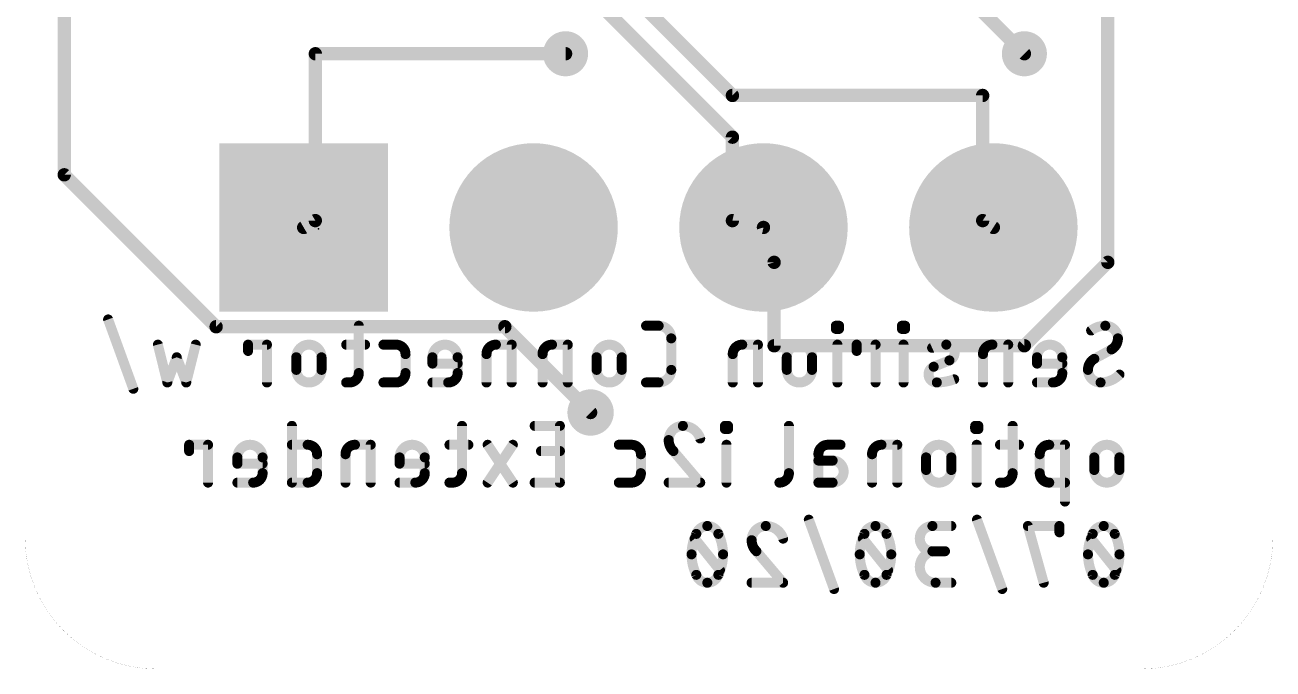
# Model space of a CAD drawing. Extents: x -319.4 to -300.4, y -289.4 to -269.4.
# Drawn here: x -319.38 to -300.38, y -289.4 to -279.6 of the extents above; entities that cross this region are included whole.
import ezdxf

# ---------------------------------------------------------------- set-up
doc = ezdxf.new("R2010")
doc.units = 0
for name, color, linetype in [('16', 132, 'CONTINUOUS'), ('17', 110, 'CONTINUOUS'), ('18', 110, 'CONTINUOUS'), ('20', 31, 'CONTINUOUS'), ('22', 253, 'CONTINUOUS'), ('23', 53, 'CONTINUOUS'), ('30', 253, 'CONTINUOUS')]:
    doc.layers.add(name, color=color, linetype=linetype)

# ---------------------------------------------------------------- blocks, each defined once
blk = doc.blocks.new('SQUAREP')
blk.add_solid([(-0.5, -0.5), (0.5, -0.5), (-0.5, 0.5), (0.5, 0.5)])
blk = doc.blocks.new('ROUNDP')
at = {"const_width": 0.5}
blk.add_lwpolyline([(0, -0.25, 1), (0, 0.25, 1), (0, -0.25)], format="xyb", dxfattribs=at)
blk = doc.blocks.new('ROUNDV')
at = {"const_width": 0.5}
blk.add_lwpolyline([(0, -0.25, 1), (0, 0.25, 1), (0, -0.25)], format="xyb", dxfattribs=at)

msp = doc.modelspace()

# ---------------------------------------------------------------- linework, layer by layer
at = {"layer": '16', "const_width": 0.2032}
for points in [[(-318.7827, -281.8775), (-318.7827, -278.4967)], [(-308.61, -281.305), (-311.15, -278.765)], [(-308.61, -280.67), (-310.515, -278.765)], [(-302.895, -283.21), (-302.895, -278.765)], [(-304.8, -279.4), (-304.165, -280.035)], [(-314.96, -280.035), (-311.15, -280.035)], [(-314.96, -282.575), (-314.96, -280.035)], [(-304.8, -280.67), (-308.61, -280.67)], [(-304.8, -282.575), (-304.8, -280.67)], [(-308.61, -282.575), (-308.61, -281.305)], [(-316.47, -284.1903), (-318.7827, -281.8775)], [(-314.96, -282.575), (-315.1372, -282.679)], [(-308.61, -282.575), (-308.1372, -282.679)], [(-304.8, -282.575), (-304.6372, -282.679)], [(-307.975, -283.21), (-308.1372, -282.679)], [(-307.975, -283.21), (-307.975, -284.48)], [(-304.165, -284.48), (-302.895, -283.21)], [(-312.0747, -284.1903), (-316.47, -284.1903)], [(-310.769, -285.496), (-312.0747, -284.1903)], [(-307.975, -284.48), (-304.165, -284.48)]]:
    msp.add_lwpolyline(points, dxfattribs=at)
at = {"layer": '16', "const_width": 0.1016}
for points in [[(-314.96, -279.9842, 1), (-314.96, -280.0858)], [(-314.9092, -280.035, 1), (-315.0108, -280.035)], [(-311.15, -280.0858, 1), (-311.15, -279.9842)], [(-304.2009, -280.0709, 1), (-304.1291, -279.9991)], [(-308.61, -280.6192, 1), (-308.61, -280.7208)], [(-308.6459, -280.7059, 1), (-308.5741, -280.6341)], [(-304.7492, -280.67, 1), (-304.8508, -280.67)], [(-304.8, -280.7208, 1), (-304.8, -280.6192)], [(-308.5592, -281.305, 1), (-308.6608, -281.305)], [(-308.6459, -281.3409, 1), (-308.5741, -281.2691)], [(-318.7468, -281.8416, 1), (-318.8186, -281.9135)], [(-318.8335, -281.8775, 1), (-318.7319, -281.8775)], [(-315.0108, -282.575, 1), (-314.9092, -282.575)], [(-314.9343, -282.6188, 1), (-314.9857, -282.5312)], [(-308.5991, -282.5254, 1), (-308.6209, -282.6246)], [(-308.6608, -282.575, 1), (-308.5592, -282.575)], [(-304.7727, -282.5322, 1), (-304.8273, -282.6178)], [(-304.8508, -282.575, 1), (-304.7492, -282.575)], [(-315.1629, -282.6352, 1), (-315.1115, -282.7228)], [(-308.0886, -282.6642, 1), (-308.1858, -282.6938)], [(-308.1481, -282.7286, 1), (-308.1263, -282.6294)], [(-304.6645, -282.7218, 1), (-304.6099, -282.6362)], [(-307.9242, -283.21, 1), (-308.0258, -283.21)], [(-302.8591, -283.2459, 1), (-302.9309, -283.1741)], [(-308.0236, -283.2248, 1), (-307.9264, -283.1952)], [(-302.9458, -283.21, 1), (-302.8442, -283.21)], [(-316.47, -284.1395, 1), (-316.47, -284.2411)], [(-316.5059, -284.2262, 1), (-316.434, -284.1544)], [(-312.0388, -284.1544, 1), (-312.1106, -284.2262)], [(-312.0747, -284.2411, 1), (-312.0747, -284.1395)], [(-307.975, -284.4292, 1), (-307.975, -284.5308)], [(-308.0258, -284.48, 1), (-307.9242, -284.48)], [(-304.2009, -284.4441, 1), (-304.1291, -284.5159)], [(-304.165, -284.5308, 1), (-304.165, -284.4292)], [(-310.8049, -285.5319, 1), (-310.7331, -285.4601)]]:
    msp.add_lwpolyline(points, format="xyb", dxfattribs=at)
at = {"layer": '20', "const_width": 0.001}
for points in [[(-319.38, -271.4), (-319.38, -287.4)], [(-300.38, -287.4), (-300.38, -271.4)], [(-317.38, -289.4), (-302.38, -289.4)]]:
    msp.add_lwpolyline(points, dxfattribs=at)
at = {"layer": '20'}
for points, const_width in [([(-319.38, -287.4, 0.4142), (-317.38, -289.4)], 0.001), ([(-319.3798, -287.4, 1), (-319.3802, -287.4)], 0.0005), ([(-319.3802, -287.4, 1), (-319.3798, -287.4)], 0.0005), ([(-302.38, -289.4, 0.4142), (-300.38, -287.4)], 0.001), ([(-300.3798, -287.4, 1), (-300.3802, -287.4)], 0.0005), ([(-300.3802, -287.4, 1), (-300.3798, -287.4)], 0.0005), ([(-317.38, -289.3998, 1), (-317.38, -289.4003)], 0.0005), ([(-317.38, -289.4003, 1), (-317.38, -289.3998)], 0.0005), ([(-302.38, -289.3998, 1), (-302.38, -289.4003)], 0.0005), ([(-302.38, -289.4003, 1), (-302.38, -289.3998)], 0.0005)]:
    msp.add_lwpolyline(points, format="xyb", dxfattribs=dict(at, const_width=const_width))
at = {"layer": '22', "const_width": 0.1524}
for points in [[(-317.7308, -285.1348), (-318.1146, -284.0792)], [(-314.2979, -284.1752), (-314.2979, -284.8949)], [(-309.7328, -284.1752), (-309.9247, -284.1752)], [(-306.9869, -284.1752), (-307.0349, -284.1752)], [(-307.0349, -284.1752), (-307.0349, -284.2232)], [(-307.0349, -284.2232), (-306.9869, -284.2232)], [(-306.9869, -284.2232), (-306.9869, -284.1752)], [(-305.9811, -284.1752), (-306.0291, -284.1752)], [(-306.0291, -284.1752), (-306.0291, -284.2232)], [(-306.0291, -284.2232), (-305.9811, -284.2232)], [(-305.9811, -284.2232), (-305.9811, -284.1752)], [(-317.2132, -285.0388), (-317.3571, -284.4631)], [(-316.7814, -284.4631), (-316.9253, -285.0388)], [(-315.6963, -284.4631), (-315.9841, -284.4631)], [(-315.9841, -284.4631), (-315.9841, -284.559)], [(-315.6963, -285.0388), (-315.6963, -284.4631)], [(-314.202, -284.4631), (-314.4899, -284.4631)], [(-313.731, -284.4631), (-313.9229, -284.4631)], [(-311.9701, -284.4631), (-312.21, -284.4631)], [(-311.9701, -285.0388), (-311.9701, -284.4631)], [(-311.1166, -284.4631), (-311.3565, -284.4631)], [(-311.1166, -285.0388), (-311.1166, -284.4631)], [(-309.5409, -284.8469), (-309.5409, -284.3671)], [(-308.2211, -284.4631), (-308.461, -284.4631)], [(-308.2211, -285.0388), (-308.2211, -284.4631)], [(-307.0109, -285.0388), (-307.0109, -284.4631)], [(-306.4304, -284.4631), (-306.7183, -284.4631)], [(-306.7183, -284.4631), (-306.7183, -284.559)], [(-306.4304, -285.0388), (-306.4304, -284.4631)], [(-306.0051, -285.0388), (-306.0051, -284.4631)], [(-304.4111, -284.4631), (-304.651, -284.4631)], [(-304.4111, -285.0388), (-304.4111, -284.4631)], [(-317.0693, -284.655), (-317.2132, -285.0388)], [(-316.9253, -285.0388), (-317.0693, -284.655)], [(-315.2495, -284.655), (-315.2495, -284.8469)], [(-314.8657, -284.8469), (-314.8657, -284.655)], [(-313.587, -284.8949), (-313.587, -284.607)], [(-313.1769, -284.655), (-313.1769, -284.7509)], [(-312.793, -284.8949), (-312.793, -284.655)], [(-312.3539, -284.607), (-312.3539, -285.0388)], [(-311.5005, -284.607), (-311.5005, -285.0388)], [(-310.6775, -284.655), (-310.6775, -284.8469)], [(-310.2937, -284.8469), (-310.2937, -284.655)], [(-308.6049, -284.607), (-308.6049, -285.0388)], [(-307.7819, -284.655), (-307.7819, -284.8469)], [(-307.3981, -284.8469), (-307.3981, -284.655)], [(-305.5459, -284.7989), (-305.306, -284.703)], [(-304.7949, -284.607), (-304.7949, -285.0388)], [(-303.972, -284.655), (-303.972, -284.7509)], [(-303.5881, -284.8949), (-303.5881, -284.655)], [(-303.101, -284.679), (-302.8371, -284.535)], [(-313.1769, -284.7509), (-312.793, -284.7509)], [(-303.972, -284.7509), (-303.5881, -284.7509)], [(-314.4419, -285.0388), (-314.4899, -285.0388)], [(-313.9229, -285.0388), (-313.731, -285.0388)], [(-313.1769, -285.0388), (-312.937, -285.0388)], [(-309.9247, -285.0388), (-309.7328, -285.0388)], [(-303.972, -285.0388), (-303.7321, -285.0388)], [(-315.3167, -285.6992), (-315.3167, -286.5628)], [(-312.726, -285.6992), (-312.726, -286.4189)], [(-311.2366, -285.6992), (-311.6205, -285.6992)], [(-311.2366, -286.5628), (-311.2366, -285.6992)], [(-308.6763, -285.6992), (-308.7243, -285.6992)], [(-308.7243, -285.6992), (-308.7243, -285.7472)], [(-308.7243, -285.7472), (-308.6763, -285.7472)], [(-308.6763, -285.7472), (-308.6763, -285.6992)], [(-307.7502, -285.6992), (-307.7502, -286.4189)], [(-304.8663, -285.6992), (-304.9143, -285.6992)], [(-304.9143, -285.6992), (-304.9143, -285.7472)], [(-304.9143, -285.7472), (-304.8663, -285.7472)], [(-304.8663, -285.7472), (-304.8663, -285.6992)], [(-304.344, -285.6992), (-304.344, -286.4189)], [(-316.5932, -285.9871), (-316.881, -285.9871)], [(-316.881, -285.9871), (-316.881, -286.083)], [(-316.5932, -286.5628), (-316.5932, -285.9871)], [(-315.0768, -285.9871), (-315.3167, -285.9871)], [(-314.1167, -285.9871), (-314.3565, -285.9871)], [(-314.1167, -286.5628), (-314.1167, -285.9871)], [(-312.63, -285.9871), (-312.9179, -285.9871)], [(-311.9526, -286.5628), (-312.3364, -285.9871)], [(-311.9526, -285.9871), (-312.3364, -286.5628)], [(-310.1473, -285.9871), (-310.3392, -285.9871)], [(-308.7003, -286.5628), (-308.7003, -285.9871)], [(-307.1565, -285.9871), (-306.9646, -285.9871)], [(-306.1005, -285.9871), (-306.3403, -285.9871)], [(-306.1005, -286.5628), (-306.1005, -285.9871)], [(-304.8903, -286.5628), (-304.8903, -285.9871)], [(-304.2481, -285.9871), (-304.5359, -285.9871)], [(-303.5469, -285.9871), (-303.7868, -285.9871)], [(-303.5469, -286.8507), (-303.5469, -285.9871)], [(-316.1464, -286.179), (-316.1464, -286.2749)], [(-315.7626, -286.4189), (-315.7626, -286.179)], [(-314.9328, -286.4189), (-314.9328, -286.131)], [(-314.5005, -286.131), (-314.5005, -286.5628)], [(-313.6775, -286.179), (-313.6775, -286.2749)], [(-313.2937, -286.4189), (-313.2937, -286.179)], [(-311.2366, -286.083), (-311.5245, -286.083)], [(-310.0034, -286.4189), (-310.0034, -286.131)], [(-309.5083, -286.083), (-309.1005, -286.5628)], [(-307.3005, -286.5628), (-307.3005, -286.131)], [(-307.3005, -286.227), (-307.0846, -286.227)], [(-306.4843, -286.131), (-306.4843, -286.5628)], [(-305.6613, -286.179), (-305.6613, -286.3709)], [(-305.2775, -286.3709), (-305.2775, -286.179)], [(-303.9307, -286.131), (-303.9307, -286.4189)], [(-303.101, -286.179), (-303.101, -286.3709)], [(-302.7172, -286.3709), (-302.7172, -286.179)], [(-316.1464, -286.2749), (-315.7626, -286.2749)], [(-313.6775, -286.2749), (-313.2937, -286.2749)], [(-316.1464, -286.5628), (-315.9065, -286.5628)], [(-315.3167, -286.5628), (-315.0768, -286.5628)], [(-313.6775, -286.5628), (-313.4376, -286.5628)], [(-312.8699, -286.5628), (-312.9179, -286.5628)], [(-311.6205, -286.5628), (-311.2366, -286.5628)], [(-310.3392, -286.5628), (-310.1473, -286.5628)], [(-309.1005, -286.5628), (-309.5802, -286.5628)], [(-307.0846, -286.5628), (-307.3005, -286.5628)], [(-304.488, -286.5628), (-304.5359, -286.5628)], [(-303.7868, -286.5628), (-303.5469, -286.5628)], [(-307.0629, -288.1828), (-307.4467, -287.1272)], [(-304.5025, -288.1828), (-304.8864, -287.1272)], [(-305.2775, -287.2232), (-305.5654, -287.2232)], [(-303.6316, -287.2232), (-304.1114, -287.2232)], [(-304.1114, -287.2232), (-303.8715, -288.0868)], [(-303.6316, -287.3192), (-303.6316, -287.2232)], [(-308.8002, -287.8949), (-309.184, -287.4151)], [(-306.2399, -287.8949), (-306.6237, -287.4151)], [(-302.7652, -287.8949), (-303.149, -287.4151)], [(-308.2456, -287.607), (-307.8378, -288.0868)], [(-305.5654, -287.607), (-305.3735, -287.607)], [(-307.8378, -288.0868), (-308.3176, -288.0868)], [(-305.2775, -288.0868), (-305.5174, -288.0868)]]:
    msp.add_lwpolyline(points, dxfattribs=at)
at = {"layer": '22'}
for points, const_width in [([(-318.0788, -284.0662, 1), (-318.1504, -284.0923)], 0.0762), ([(-314.2598, -284.1752, 1), (-314.336, -284.1752)], 0.0762), ([(-309.9247, -284.1371, 1), (-309.9247, -284.2133)], 0.0762), ([(-309.5409, -284.3671, 0.4142), (-309.7328, -284.1752)], 0.1524), ([(-309.7328, -284.1371, 1), (-309.7328, -284.2133)], 0.0762), ([(-309.7328, -284.2133, 1), (-309.7328, -284.1371)], 0.0762), ([(-307.0349, -284.1371, 1), (-307.0349, -284.2133)], 0.0762), ([(-306.9968, -284.1752, 1), (-307.073, -284.1752)], 0.0762), ([(-307.0349, -284.1851, 1), (-307.0349, -284.2613)], 0.0762), ([(-307.073, -284.2232, 1), (-306.9968, -284.2232)], 0.0762), ([(-306.9488, -284.1752, 1), (-307.025, -284.1752)], 0.0762), ([(-307.025, -284.2232, 1), (-306.9488, -284.2232)], 0.0762), ([(-306.9869, -284.2133, 1), (-306.9869, -284.1371)], 0.0762), ([(-306.9869, -284.2613, 1), (-306.9869, -284.1851)], 0.0762), ([(-306.0291, -284.1371, 1), (-306.0291, -284.2133)], 0.0762), ([(-305.991, -284.1752, 1), (-306.0672, -284.1752)], 0.0762), ([(-306.0291, -284.1851, 1), (-306.0291, -284.2613)], 0.0762), ([(-306.0672, -284.2232, 1), (-305.991, -284.2232)], 0.0762), ([(-305.943, -284.1752, 1), (-306.0192, -284.1752)], 0.0762), ([(-306.0192, -284.2232, 1), (-305.943, -284.2232)], 0.0762), ([(-305.9811, -284.2133, 1), (-305.9811, -284.1371)], 0.0762), ([(-305.9811, -284.2613, 1), (-305.9811, -284.1851)], 0.0762), ([(-302.9331, -284.1752, 0.1623), (-303.149, -284.2472)], 0.1524), ([(-303.1719, -284.2167, 1), (-303.1261, -284.2776)], 0.0762), ([(-302.7412, -284.3671, 0.4142), (-302.9331, -284.1752)], 0.1524), ([(-302.9331, -284.1371, 1), (-302.9331, -284.2133)], 0.0762), ([(-302.9331, -284.2133, 1), (-302.9331, -284.1371)], 0.0762), ([(-317.3202, -284.4538, 1), (-317.3941, -284.4723)], 0.0762), ([(-316.7444, -284.4723, 1), (-316.8183, -284.4538)], 0.0762), ([(-315.9841, -284.425, 1), (-315.9841, -284.5012)], 0.0762), ([(-315.946, -284.4631, 1), (-316.0222, -284.4631)], 0.0762), ([(-315.6582, -284.4631, 1), (-315.7344, -284.4631)], 0.0762), ([(-315.6963, -284.5012, 1), (-315.6963, -284.425)], 0.0762), ([(-314.8657, -284.655, 1), (-315.2495, -284.655)], 0.1524), ([(-314.4899, -284.425, 1), (-314.4899, -284.5012)], 0.0762), ([(-314.202, -284.5012, 1), (-314.202, -284.425)], 0.0762), ([(-313.9229, -284.425, 1), (-313.9229, -284.5012)], 0.0762), ([(-313.587, -284.607, 0.4142), (-313.731, -284.4631)], 0.1524), ([(-313.731, -284.425, 1), (-313.731, -284.5012)], 0.0762), ([(-313.731, -284.5012, 1), (-313.731, -284.425)], 0.0762), ([(-312.793, -284.655, 1), (-313.1769, -284.655)], 0.1524), ([(-312.21, -284.4631, 0.4142), (-312.3539, -284.607)], 0.1524), ([(-312.21, -284.425, 1), (-312.21, -284.5012)], 0.0762), ([(-312.21, -284.5012, 1), (-312.21, -284.425)], 0.0762), ([(-311.932, -284.4631, 1), (-312.0082, -284.4631)], 0.0762), ([(-311.9701, -284.5012, 1), (-311.9701, -284.425)], 0.0762), ([(-311.3565, -284.4631, 0.4142), (-311.5005, -284.607)], 0.1524), ([(-311.3565, -284.425, 1), (-311.3565, -284.5012)], 0.0762), ([(-311.3565, -284.5012, 1), (-311.3565, -284.425)], 0.0762), ([(-311.0786, -284.4631, 1), (-311.1547, -284.4631)], 0.0762), ([(-311.1166, -284.5012, 1), (-311.1166, -284.425)], 0.0762), ([(-310.2937, -284.655, 1), (-310.6775, -284.655)], 0.1524), ([(-309.5028, -284.3671, 1), (-309.579, -284.3671)], 0.0762), ([(-309.579, -284.3671, 1), (-309.5028, -284.3671)], 0.0762), ([(-308.461, -284.4631, 0.4142), (-308.6049, -284.607)], 0.1524), ([(-308.461, -284.425, 1), (-308.461, -284.5012)], 0.0762), ([(-308.461, -284.5012, 1), (-308.461, -284.425)], 0.0762), ([(-308.183, -284.4631, 1), (-308.2592, -284.4631)], 0.0762), ([(-308.2211, -284.5012, 1), (-308.2211, -284.425)], 0.0762), ([(-307.3981, -284.655, 1), (-307.7819, -284.655)], 0.1524), ([(-306.9728, -284.4631, 1), (-307.049, -284.4631)], 0.0762), ([(-306.7183, -284.425, 1), (-306.7183, -284.5012)], 0.0762), ([(-306.6802, -284.4631, 1), (-306.7564, -284.4631)], 0.0762), ([(-306.3923, -284.4631, 1), (-306.4685, -284.4631)], 0.0762), ([(-306.4304, -284.5012, 1), (-306.4304, -284.425)], 0.0762), ([(-305.967, -284.4631, 1), (-306.0432, -284.4631)], 0.0762), ([(-305.354, -284.4631, 0.1025), (-305.5699, -284.511)], 0.1524), ([(-305.5855, -284.4763, 1), (-305.5542, -284.5458)], 0.0762), ([(-305.306, -284.703, 0.8318), (-305.354, -284.4631)], 0.1524), ([(-305.3545, -284.425, 1), (-305.3534, -284.5012)], 0.0762), ([(-305.3534, -284.5012, 1), (-305.3545, -284.425)], 0.0762), ([(-304.651, -284.4631, 0.4142), (-304.7949, -284.607)], 0.1524), ([(-304.651, -284.425, 1), (-304.651, -284.5012)], 0.0762), ([(-304.651, -284.5012, 1), (-304.651, -284.425)], 0.0762), ([(-304.373, -284.4631, 1), (-304.4492, -284.4631)], 0.0762), ([(-304.4111, -284.5012, 1), (-304.4111, -284.425)], 0.0762), ([(-303.5881, -284.655, 1), (-303.972, -284.655)], 0.1524), ([(-302.8371, -284.535, 0.2656), (-302.7412, -284.3671)], 0.1524), ([(-302.7031, -284.3671, 1), (-302.7793, -284.3671)], 0.0762), ([(-302.7793, -284.3671, 1), (-302.7031, -284.3671)], 0.0762), ([(-317.0336, -284.6416, 1), (-317.1049, -284.6684)], 0.0762), ([(-317.0336, -284.6684, 1), (-317.1049, -284.6416)], 0.0762), ([(-316.0222, -284.559, 1), (-315.946, -284.559)], 0.0762), ([(-315.2114, -284.655, 1), (-315.2876, -284.655)], 0.0762), ([(-315.2876, -284.655, 1), (-315.2114, -284.655)], 0.0762), ([(-314.8276, -284.655, 1), (-314.9038, -284.655)], 0.0762), ([(-314.9038, -284.655, 1), (-314.8276, -284.655)], 0.0762), ([(-313.5489, -284.607, 1), (-313.6251, -284.607)], 0.0762), ([(-313.6251, -284.607, 1), (-313.5489, -284.607)], 0.0762), ([(-313.1388, -284.655, 1), (-313.215, -284.655)], 0.0762), ([(-313.215, -284.655, 1), (-313.1388, -284.655)], 0.0762), ([(-312.7549, -284.655, 1), (-312.8311, -284.655)], 0.0762), ([(-312.8311, -284.655, 1), (-312.7549, -284.655)], 0.0762), ([(-312.3158, -284.607, 1), (-312.392, -284.607)], 0.0762), ([(-312.392, -284.607, 1), (-312.3158, -284.607)], 0.0762), ([(-311.4624, -284.607, 1), (-311.5386, -284.607)], 0.0762), ([(-311.5386, -284.607, 1), (-311.4624, -284.607)], 0.0762), ([(-310.6394, -284.655, 1), (-310.7156, -284.655)], 0.0762), ([(-310.7156, -284.655, 1), (-310.6394, -284.655)], 0.0762), ([(-310.2556, -284.655, 1), (-310.3318, -284.655)], 0.0762), ([(-310.3318, -284.655, 1), (-310.2556, -284.655)], 0.0762), ([(-308.5668, -284.607, 1), (-308.643, -284.607)], 0.0762), ([(-308.643, -284.607, 1), (-308.5668, -284.607)], 0.0762), ([(-307.7438, -284.655, 1), (-307.82, -284.655)], 0.0762), ([(-307.82, -284.655, 1), (-307.7438, -284.655)], 0.0762), ([(-307.36, -284.655, 1), (-307.4362, -284.655)], 0.0762), ([(-307.4362, -284.655, 1), (-307.36, -284.655)], 0.0762), ([(-306.7564, -284.559, 1), (-306.6802, -284.559)], 0.0762), ([(-305.3202, -284.6676, 1), (-305.2919, -284.7383)], 0.0762), ([(-305.2919, -284.7383, 1), (-305.3202, -284.6676)], 0.0762), ([(-304.7568, -284.607, 1), (-304.833, -284.607)], 0.0762), ([(-304.833, -284.607, 1), (-304.7568, -284.607)], 0.0762), ([(-303.9339, -284.655, 1), (-304.0101, -284.655)], 0.0762), ([(-304.0101, -284.655, 1), (-303.9339, -284.655)], 0.0762), ([(-303.55, -284.655, 1), (-303.6262, -284.655)], 0.0762), ([(-303.6262, -284.655, 1), (-303.55, -284.655)], 0.0762), ([(-303.101, -284.679, 0.2656), (-303.197, -284.8469)], 0.1524), ([(-303.1193, -284.6455, 1), (-303.0828, -284.7124)], 0.0762), ([(-303.0817, -284.7118, 1), (-303.1204, -284.6461)], 0.0762), ([(-302.8565, -284.5022, 1), (-302.8178, -284.5679)], 0.0762), ([(-302.8189, -284.5685, 1), (-302.8554, -284.5016)], 0.0762), ([(-315.2495, -284.8469, 1), (-314.8657, -284.8469)], 0.1524), ([(-315.2114, -284.8469, 1), (-315.2876, -284.8469)], 0.0762), ([(-315.2876, -284.8469, 1), (-315.2114, -284.8469)], 0.0762), ([(-314.8276, -284.8469, 1), (-314.9038, -284.8469)], 0.0762), ([(-314.9038, -284.8469, 1), (-314.8276, -284.8469)], 0.0762), ([(-314.4419, -285.0388, 0.4142), (-314.2979, -284.8949)], 0.1524), ([(-314.2598, -284.8949, 1), (-314.336, -284.8949)], 0.0762), ([(-313.731, -285.0388, 0.4142), (-313.587, -284.8949)], 0.1524), ([(-313.5489, -284.8949, 1), (-313.6251, -284.8949)], 0.0762), ([(-313.1769, -284.7128, 1), (-313.1769, -284.789)], 0.0762), ([(-313.215, -284.7509, 1), (-313.1388, -284.7509)], 0.0762), ([(-312.937, -285.0388, 0.4142), (-312.793, -284.8949)], 0.1524), ([(-312.7549, -284.8949, 1), (-312.8311, -284.8949)], 0.0762), ([(-312.793, -284.789, 1), (-312.793, -284.7128)], 0.0762), ([(-310.6775, -284.8469, 1), (-310.2937, -284.8469)], 0.1524), ([(-310.6394, -284.8469, 1), (-310.7156, -284.8469)], 0.0762), ([(-310.7156, -284.8469, 1), (-310.6394, -284.8469)], 0.0762), ([(-310.2556, -284.8469, 1), (-310.3318, -284.8469)], 0.0762), ([(-310.3318, -284.8469, 1), (-310.2556, -284.8469)], 0.0762), ([(-309.7328, -285.0388, 0.4142), (-309.5409, -284.8469)], 0.1524), ([(-309.5028, -284.8469, 1), (-309.579, -284.8469)], 0.0762), ([(-309.579, -284.8469, 1), (-309.5028, -284.8469)], 0.0762), ([(-307.7819, -284.8469, 1), (-307.3981, -284.8469)], 0.1524), ([(-307.7438, -284.8469, 1), (-307.82, -284.8469)], 0.0762), ([(-307.82, -284.8469, 1), (-307.7438, -284.8469)], 0.0762), ([(-307.36, -284.8469, 1), (-307.4362, -284.8469)], 0.0762), ([(-307.4362, -284.8469, 1), (-307.36, -284.8469)], 0.0762), ([(-305.5459, -284.7989, 0.8318), (-305.4979, -285.0388)], 0.1524), ([(-305.56, -284.7635, 1), (-305.5318, -284.8343)], 0.0762), ([(-305.5318, -284.8343, 1), (-305.56, -284.7635)], 0.0762), ([(-303.972, -284.7128, 1), (-303.972, -284.789)], 0.0762), ([(-304.0101, -284.7509, 1), (-303.9339, -284.7509)], 0.0762), ([(-303.7321, -285.0388, 0.4142), (-303.5881, -284.8949)], 0.1524), ([(-303.55, -284.8949, 1), (-303.6262, -284.8949)], 0.0762), ([(-303.5881, -284.789, 1), (-303.5881, -284.7128)], 0.0762), ([(-303.197, -284.8469, 0.4142), (-303.0051, -285.0388)], 0.1524), ([(-303.1589, -284.8469, 1), (-303.2351, -284.8469)], 0.0762), ([(-303.2351, -284.8469, 1), (-303.1589, -284.8469)], 0.0762), ([(-317.2489, -285.0254, 1), (-317.1775, -285.0522)], 0.0762), ([(-317.2501, -285.048, 1), (-317.1762, -285.0296)], 0.0762), ([(-316.9623, -285.0296, 1), (-316.8884, -285.048)], 0.0762), ([(-316.961, -285.0522, 1), (-316.8896, -285.0254)], 0.0762), ([(-315.7344, -285.0388, 1), (-315.6582, -285.0388)], 0.0762), ([(-314.4899, -285.0007, 1), (-314.4899, -285.0769)], 0.0762), ([(-314.4419, -285.0007, 1), (-314.4419, -285.0769)], 0.0762), ([(-314.4419, -285.0769, 1), (-314.4419, -285.0007)], 0.0762), ([(-314.336, -284.8949, 1), (-314.2598, -284.8949)], 0.0762), ([(-313.9229, -285.0007, 1), (-313.9229, -285.0769)], 0.0762), ([(-313.731, -285.0007, 1), (-313.731, -285.0769)], 0.0762), ([(-313.731, -285.0769, 1), (-313.731, -285.0007)], 0.0762), ([(-313.6251, -284.8949, 1), (-313.5489, -284.8949)], 0.0762), ([(-313.1769, -285.0007, 1), (-313.1769, -285.0769)], 0.0762), ([(-312.937, -285.0007, 1), (-312.937, -285.0769)], 0.0762), ([(-312.937, -285.0769, 1), (-312.937, -285.0007)], 0.0762), ([(-312.8311, -284.8949, 1), (-312.7549, -284.8949)], 0.0762), ([(-312.392, -285.0388, 1), (-312.3158, -285.0388)], 0.0762), ([(-312.0082, -285.0388, 1), (-311.932, -285.0388)], 0.0762), ([(-311.5386, -285.0388, 1), (-311.4624, -285.0388)], 0.0762), ([(-311.1547, -285.0388, 1), (-311.0786, -285.0388)], 0.0762), ([(-309.9247, -285.0007, 1), (-309.9247, -285.0769)], 0.0762), ([(-309.7328, -285.0007, 1), (-309.7328, -285.0769)], 0.0762), ([(-309.7328, -285.0769, 1), (-309.7328, -285.0007)], 0.0762), ([(-308.643, -285.0388, 1), (-308.5668, -285.0388)], 0.0762), ([(-308.2592, -285.0388, 1), (-308.183, -285.0388)], 0.0762), ([(-307.049, -285.0388, 1), (-306.9728, -285.0388)], 0.0762), ([(-306.4685, -285.0388, 1), (-306.3923, -285.0388)], 0.0762), ([(-306.0432, -285.0388, 1), (-305.967, -285.0388)], 0.0762), ([(-305.4985, -285.0007, 1), (-305.4974, -285.0769)], 0.0762), ([(-305.4979, -285.0388, 0.083), (-305.234, -284.9908)], 0.1524), ([(-305.4974, -285.0769, 1), (-305.4985, -285.0007)], 0.0762), ([(-305.2211, -285.0267, 1), (-305.2469, -284.955)], 0.0762), ([(-304.833, -285.0388, 1), (-304.7568, -285.0388)], 0.0762), ([(-304.4492, -285.0388, 1), (-304.373, -285.0388)], 0.0762), ([(-303.972, -285.0007, 1), (-303.972, -285.0769)], 0.0762), ([(-303.7321, -285.0007, 1), (-303.7321, -285.0769)], 0.0762), ([(-303.7321, -285.0769, 1), (-303.7321, -285.0007)], 0.0762), ([(-303.6262, -284.8949, 1), (-303.55, -284.8949)], 0.0762), ([(-303.0051, -285.0388, 0.2), (-302.7172, -284.9189)], 0.1524), ([(-303.0051, -285.0007, 1), (-303.0051, -285.0769)], 0.0762), ([(-303.0051, -285.0769, 1), (-303.0051, -285.0007)], 0.0762), ([(-302.6901, -284.9457, 1), (-302.7443, -284.892)], 0.0762), ([(-317.7666, -285.1478, 1), (-317.695, -285.1217)], 0.0762), ([(-315.2786, -285.6992, 1), (-315.3548, -285.6992)], 0.0762), ([(-312.6879, -285.6992, 1), (-312.7641, -285.6992)], 0.0762), ([(-311.6205, -285.6611, 1), (-311.6205, -285.7373)], 0.0762), ([(-311.1986, -285.6992, 1), (-311.2747, -285.6992)], 0.0762), ([(-311.2366, -285.7373, 1), (-311.2366, -285.6611)], 0.0762), ([(-309.3643, -285.6992, 0.4142), (-309.5802, -285.9151)], 0.1524), ([(-309.1005, -285.8911, 0.3252), (-309.3643, -285.6992)], 0.1524), ([(-309.3643, -285.6611, 1), (-309.3643, -285.7373)], 0.0762), ([(-309.3643, -285.7373, 1), (-309.3643, -285.6611)], 0.0762), ([(-308.7243, -285.6611, 1), (-308.7243, -285.7373)], 0.0762), ([(-308.6862, -285.6992, 1), (-308.7624, -285.6992)], 0.0762), ([(-308.7243, -285.7091, 1), (-308.7243, -285.7853)], 0.0762), ([(-308.7624, -285.7472, 1), (-308.6862, -285.7472)], 0.0762), ([(-308.6382, -285.6992, 1), (-308.7144, -285.6992)], 0.0762), ([(-308.7144, -285.7472, 1), (-308.6382, -285.7472)], 0.0762), ([(-308.6763, -285.7373, 1), (-308.6763, -285.6611)], 0.0762), ([(-308.6763, -285.7853, 1), (-308.6763, -285.7091)], 0.0762), ([(-307.7121, -285.6992, 1), (-307.7883, -285.6992)], 0.0762), ([(-304.9143, -285.6611, 1), (-304.9143, -285.7373)], 0.0762), ([(-304.8762, -285.6992, 1), (-304.9524, -285.6992)], 0.0762), ([(-304.9143, -285.7091, 1), (-304.9143, -285.7853)], 0.0762), ([(-304.9524, -285.7472, 1), (-304.8762, -285.7472)], 0.0762), ([(-304.8282, -285.6992, 1), (-304.9044, -285.6992)], 0.0762), ([(-304.9044, -285.7472, 1), (-304.8282, -285.7472)], 0.0762), ([(-304.8663, -285.7373, 1), (-304.8663, -285.6611)], 0.0762), ([(-304.8663, -285.7853, 1), (-304.8663, -285.7091)], 0.0762), ([(-304.3059, -285.6992, 1), (-304.3821, -285.6992)], 0.0762), ([(-316.881, -285.949, 1), (-316.881, -286.0252)], 0.0762), ([(-316.8429, -285.9871, 1), (-316.9191, -285.9871)], 0.0762), ([(-316.5551, -285.9871, 1), (-316.6313, -285.9871)], 0.0762), ([(-316.5932, -286.0252, 1), (-316.5932, -285.949)], 0.0762), ([(-315.7626, -286.179, 1), (-316.1464, -286.179)], 0.1524), ([(-315.3167, -285.949, 1), (-315.3167, -286.0252)], 0.0762), ([(-314.9328, -286.131, 0.4142), (-315.0768, -285.9871)], 0.1524), ([(-315.0768, -285.949, 1), (-315.0768, -286.0252)], 0.0762), ([(-315.0768, -286.0252, 1), (-315.0768, -285.949)], 0.0762), ([(-314.3565, -285.9871, 0.4142), (-314.5005, -286.131)], 0.1524), ([(-314.3565, -285.949, 1), (-314.3565, -286.0252)], 0.0762), ([(-314.3565, -286.0252, 1), (-314.3565, -285.949)], 0.0762), ([(-314.0786, -285.9871, 1), (-314.1548, -285.9871)], 0.0762), ([(-314.1167, -286.0252, 1), (-314.1167, -285.949)], 0.0762), ([(-313.2937, -286.179, 1), (-313.6775, -286.179)], 0.1524), ([(-312.9179, -285.949, 1), (-312.9179, -286.0252)], 0.0762), ([(-312.63, -286.0252, 1), (-312.63, -285.949)], 0.0762), ([(-312.3047, -285.9659, 1), (-312.3681, -286.0082)], 0.0762), ([(-311.9209, -286.0082, 1), (-311.9843, -285.9659)], 0.0762), ([(-310.3392, -285.949, 1), (-310.3392, -286.0252)], 0.0762), ([(-310.0034, -286.131, 0.4142), (-310.1473, -285.9871)], 0.1524), ([(-310.1473, -285.949, 1), (-310.1473, -286.0252)], 0.0762), ([(-310.1473, -286.0252, 1), (-310.1473, -285.949)], 0.0762), ([(-309.5802, -285.9151, 0.2053), (-309.5083, -286.083)], 0.1524), ([(-309.5421, -285.9151, 1), (-309.6183, -285.9151)], 0.0762), ([(-309.6183, -285.9151, 1), (-309.5421, -285.9151)], 0.0762), ([(-309.1367, -285.9029, 1), (-309.0642, -285.8794)], 0.0762), ([(-308.6622, -285.9871, 1), (-308.7384, -285.9871)], 0.0762), ([(-307.1565, -285.9871, 0.4142), (-307.3005, -286.131)], 0.1524), ([(-307.1565, -285.949, 1), (-307.1565, -286.0252)], 0.0762), ([(-307.1565, -286.0252, 1), (-307.1565, -285.949)], 0.0762), ([(-306.9646, -286.0252, 1), (-306.9646, -285.949)], 0.0762), ([(-306.3403, -285.9871, 0.4142), (-306.4843, -286.131)], 0.1524), ([(-306.3403, -285.949, 1), (-306.3403, -286.0252)], 0.0762), ([(-306.3403, -286.0252, 1), (-306.3403, -285.949)], 0.0762), ([(-306.0624, -285.9871, 1), (-306.1386, -285.9871)], 0.0762), ([(-306.1005, -286.0252, 1), (-306.1005, -285.949)], 0.0762), ([(-305.2775, -286.179, 1), (-305.6613, -286.179)], 0.1524), ([(-304.8522, -285.9871, 1), (-304.9284, -285.9871)], 0.0762), ([(-304.5359, -285.949, 1), (-304.5359, -286.0252)], 0.0762), ([(-304.2481, -286.0252, 1), (-304.2481, -285.949)], 0.0762), ([(-303.7868, -285.9871, 0.4142), (-303.9307, -286.131)], 0.1524), ([(-303.7868, -285.949, 1), (-303.7868, -286.0252)], 0.0762), ([(-303.7868, -286.0252, 1), (-303.7868, -285.949)], 0.0762), ([(-303.5088, -285.9871, 1), (-303.585, -285.9871)], 0.0762), ([(-303.5469, -286.0252, 1), (-303.5469, -285.949)], 0.0762), ([(-302.7172, -286.179, 1), (-303.101, -286.179)], 0.1524), ([(-316.9191, -286.083, 1), (-316.8429, -286.083)], 0.0762), ([(-316.1083, -286.179, 1), (-316.1845, -286.179)], 0.0762), ([(-316.1845, -286.179, 1), (-316.1083, -286.179)], 0.0762), ([(-315.7245, -286.179, 1), (-315.8007, -286.179)], 0.0762), ([(-315.8007, -286.179, 1), (-315.7245, -286.179)], 0.0762), ([(-314.8947, -286.131, 1), (-314.9709, -286.131)], 0.0762), ([(-314.9709, -286.131, 1), (-314.8947, -286.131)], 0.0762), ([(-314.4624, -286.131, 1), (-314.5386, -286.131)], 0.0762), ([(-314.5386, -286.131, 1), (-314.4624, -286.131)], 0.0762), ([(-313.6394, -286.179, 1), (-313.7156, -286.179)], 0.0762), ([(-313.7156, -286.179, 1), (-313.6394, -286.179)], 0.0762), ([(-313.2556, -286.179, 1), (-313.3318, -286.179)], 0.0762), ([(-313.3318, -286.179, 1), (-313.2556, -286.179)], 0.0762), ([(-311.5245, -286.0449, 1), (-311.5245, -286.1211)], 0.0762), ([(-311.2366, -286.1211, 1), (-311.2366, -286.0449)], 0.0762), ([(-309.9653, -286.131, 1), (-310.0415, -286.131)], 0.0762), ([(-310.0415, -286.131, 1), (-309.9653, -286.131)], 0.0762), ([(-309.4792, -286.0583, 1), (-309.5373, -286.1077)], 0.0762), ([(-309.5345, -286.1106, 1), (-309.482, -286.0554)], 0.0762), ([(-307.2624, -286.131, 1), (-307.3386, -286.131)], 0.0762), ([(-307.3386, -286.131, 1), (-307.2624, -286.131)], 0.0762), ([(-307.3005, -286.1889, 1), (-307.3005, -286.2651)], 0.0762), ([(-307.0846, -286.5628, 1), (-307.0846, -286.227)], 0.1524), ([(-307.0846, -286.1889, 1), (-307.0846, -286.2651)], 0.0762), ([(-307.0846, -286.2651, 1), (-307.0846, -286.1889)], 0.0762), ([(-306.4462, -286.131, 1), (-306.5224, -286.131)], 0.0762), ([(-306.5224, -286.131, 1), (-306.4462, -286.131)], 0.0762), ([(-305.6232, -286.179, 1), (-305.6994, -286.179)], 0.0762), ([(-305.6994, -286.179, 1), (-305.6232, -286.179)], 0.0762), ([(-305.2394, -286.179, 1), (-305.3156, -286.179)], 0.0762), ([(-305.3156, -286.179, 1), (-305.2394, -286.179)], 0.0762), ([(-303.8927, -286.131, 1), (-303.9688, -286.131)], 0.0762), ([(-303.9688, -286.131, 1), (-303.8927, -286.131)], 0.0762), ([(-303.0629, -286.179, 1), (-303.1391, -286.179)], 0.0762), ([(-303.1391, -286.179, 1), (-303.0629, -286.179)], 0.0762), ([(-302.6791, -286.179, 1), (-302.7553, -286.179)], 0.0762), ([(-302.7553, -286.179, 1), (-302.6791, -286.179)], 0.0762), ([(-316.1464, -286.2368, 1), (-316.1464, -286.313)], 0.0762), ([(-316.1845, -286.2749, 1), (-316.1083, -286.2749)], 0.0762), ([(-315.9065, -286.5628, 0.4142), (-315.7626, -286.4189)], 0.1524), ([(-315.7245, -286.4189, 1), (-315.8007, -286.4189)], 0.0762), ([(-315.7626, -286.313, 1), (-315.7626, -286.2368)], 0.0762), ([(-315.0768, -286.5628, 0.4142), (-314.9328, -286.4189)], 0.1524), ([(-314.8947, -286.4189, 1), (-314.9709, -286.4189)], 0.0762), ([(-313.6775, -286.2368, 1), (-313.6775, -286.313)], 0.0762), ([(-313.7156, -286.2749, 1), (-313.6394, -286.2749)], 0.0762), ([(-313.4376, -286.5628, 0.4142), (-313.2937, -286.4189)], 0.1524), ([(-313.2556, -286.4189, 1), (-313.3318, -286.4189)], 0.0762), ([(-313.2937, -286.313, 1), (-313.2937, -286.2368)], 0.0762), ([(-312.8699, -286.5628, 0.4142), (-312.726, -286.4189)], 0.1524), ([(-312.6879, -286.4189, 1), (-312.7641, -286.4189)], 0.0762), ([(-310.1473, -286.5628, 0.4142), (-310.0034, -286.4189)], 0.1524), ([(-309.9653, -286.4189, 1), (-310.0415, -286.4189)], 0.0762), ([(-307.8942, -286.5628, 0.4142), (-307.7502, -286.4189)], 0.1524), ([(-307.7121, -286.4189, 1), (-307.7883, -286.4189)], 0.0762), ([(-305.6613, -286.3709, 1), (-305.2775, -286.3709)], 0.1524), ([(-305.6232, -286.3709, 1), (-305.6994, -286.3709)], 0.0762), ([(-305.6994, -286.3709, 1), (-305.6232, -286.3709)], 0.0762), ([(-305.2394, -286.3709, 1), (-305.3156, -286.3709)], 0.0762), ([(-305.3156, -286.3709, 1), (-305.2394, -286.3709)], 0.0762), ([(-304.488, -286.5628, 0.4142), (-304.344, -286.4189)], 0.1524), ([(-304.3059, -286.4189, 1), (-304.3821, -286.4189)], 0.0762), ([(-303.9307, -286.4189, 0.4142), (-303.7868, -286.5628)], 0.1524), ([(-303.8927, -286.4189, 1), (-303.9688, -286.4189)], 0.0762), ([(-303.101, -286.3709, 1), (-302.7172, -286.3709)], 0.1524), ([(-303.0629, -286.3709, 1), (-303.1391, -286.3709)], 0.0762), ([(-303.1391, -286.3709, 1), (-303.0629, -286.3709)], 0.0762), ([(-302.6791, -286.3709, 1), (-302.7553, -286.3709)], 0.0762), ([(-302.7553, -286.3709, 1), (-302.6791, -286.3709)], 0.0762), ([(-316.6313, -286.5628, 1), (-316.5551, -286.5628)], 0.0762), ([(-316.1464, -286.5247, 1), (-316.1464, -286.6009)], 0.0762), ([(-315.9065, -286.5247, 1), (-315.9065, -286.6009)], 0.0762), ([(-315.9065, -286.6009, 1), (-315.9065, -286.5247)], 0.0762), ([(-315.8007, -286.4189, 1), (-315.7245, -286.4189)], 0.0762), ([(-315.3167, -286.5247, 1), (-315.3167, -286.6009)], 0.0762), ([(-315.3548, -286.5628, 1), (-315.2786, -286.5628)], 0.0762), ([(-315.0768, -286.5247, 1), (-315.0768, -286.6009)], 0.0762), ([(-315.0768, -286.6009, 1), (-315.0768, -286.5247)], 0.0762), ([(-314.9709, -286.4189, 1), (-314.8947, -286.4189)], 0.0762), ([(-314.5386, -286.5628, 1), (-314.4624, -286.5628)], 0.0762), ([(-314.1548, -286.5628, 1), (-314.0786, -286.5628)], 0.0762), ([(-313.6775, -286.5247, 1), (-313.6775, -286.6009)], 0.0762), ([(-313.4376, -286.5247, 1), (-313.4376, -286.6009)], 0.0762), ([(-313.4376, -286.6009, 1), (-313.4376, -286.5247)], 0.0762), ([(-313.3318, -286.4189, 1), (-313.2556, -286.4189)], 0.0762), ([(-312.9179, -286.5247, 1), (-312.9179, -286.6009)], 0.0762), ([(-312.8699, -286.5247, 1), (-312.8699, -286.6009)], 0.0762), ([(-312.8699, -286.6009, 1), (-312.8699, -286.5247)], 0.0762), ([(-312.7641, -286.4189, 1), (-312.6879, -286.4189)], 0.0762), ([(-312.3681, -286.5417, 1), (-312.3047, -286.5839)], 0.0762), ([(-311.9843, -286.5839, 1), (-311.9209, -286.5417)], 0.0762), ([(-311.6205, -286.5247, 1), (-311.6205, -286.6009)], 0.0762), ([(-311.2747, -286.5628, 1), (-311.1986, -286.5628)], 0.0762), ([(-311.2366, -286.6009, 1), (-311.2366, -286.5247)], 0.0762), ([(-310.3392, -286.5247, 1), (-310.3392, -286.6009)], 0.0762), ([(-310.1473, -286.5247, 1), (-310.1473, -286.6009)], 0.0762), ([(-310.1473, -286.6009, 1), (-310.1473, -286.5247)], 0.0762), ([(-310.0415, -286.4189, 1), (-309.9653, -286.4189)], 0.0762), ([(-309.5802, -286.5247, 1), (-309.5802, -286.6009)], 0.0762), ([(-309.1295, -286.5875, 1), (-309.0714, -286.5381)], 0.0762), ([(-309.1005, -286.6009, 1), (-309.1005, -286.5247)], 0.0762), ([(-308.7384, -286.5628, 1), (-308.6622, -286.5628)], 0.0762), ([(-307.8942, -286.5247, 1), (-307.8942, -286.6009)], 0.0762), ([(-307.7883, -286.4189, 1), (-307.7121, -286.4189)], 0.0762), ([(-307.3005, -286.5247, 1), (-307.3005, -286.6009)], 0.0762), ([(-307.3386, -286.5628, 1), (-307.2624, -286.5628)], 0.0762), ([(-307.0846, -286.5247, 1), (-307.0846, -286.6009)], 0.0762), ([(-307.0846, -286.6009, 1), (-307.0846, -286.5247)], 0.0762), ([(-306.5224, -286.5628, 1), (-306.4462, -286.5628)], 0.0762), ([(-306.1386, -286.5628, 1), (-306.0624, -286.5628)], 0.0762), ([(-304.9284, -286.5628, 1), (-304.8522, -286.5628)], 0.0762), ([(-304.5359, -286.5247, 1), (-304.5359, -286.6009)], 0.0762), ([(-304.488, -286.5247, 1), (-304.488, -286.6009)], 0.0762), ([(-304.488, -286.6009, 1), (-304.488, -286.5247)], 0.0762), ([(-304.3821, -286.4189, 1), (-304.3059, -286.4189)], 0.0762), ([(-303.9688, -286.4189, 1), (-303.8927, -286.4189)], 0.0762), ([(-303.7868, -286.5247, 1), (-303.7868, -286.6009)], 0.0762), ([(-303.7868, -286.6009, 1), (-303.7868, -286.5247)], 0.0762), ([(-303.5469, -286.6009, 1), (-303.5469, -286.5247)], 0.0762), ([(-303.585, -286.8507, 1), (-303.5088, -286.8507)], 0.0762), ([(-307.4109, -287.1142, 1), (-307.4825, -287.1403)], 0.0762), ([(-304.8506, -287.1142, 1), (-304.9222, -287.1403)], 0.0762), ([(-309.16, -287.3431, 0.1139), (-309.232, -287.655)], 0.1524), ([(-309.1961, -287.3308, 1), (-309.124, -287.3555)], 0.0762), ([(-308.9921, -287.2232, 0.3205), (-309.16, -287.3431)], 0.1524), ([(-309.1258, -287.3598, 1), (-309.1943, -287.3265)], 0.0762), ([(-308.8242, -287.3431, 0.3205), (-308.9921, -287.2232)], 0.1524), ([(-308.9921, -287.1851, 1), (-308.9921, -287.2613)], 0.0762), ([(-308.9921, -287.2613, 1), (-308.9921, -287.1851)], 0.0762), ([(-308.7522, -287.655, 0.1139), (-308.8242, -287.3431)], 0.1524), ([(-308.7899, -287.3265, 1), (-308.8584, -287.3598)], 0.0762), ([(-308.8602, -287.3555, 1), (-308.7882, -287.3308)], 0.0762), ([(-308.1017, -287.2232, 0.4142), (-308.3176, -287.4391)], 0.1524), ([(-307.8378, -287.4151, 0.3252), (-308.1017, -287.2232)], 0.1524), ([(-308.1017, -287.1851, 1), (-308.1017, -287.2613)], 0.0762), ([(-308.1017, -287.2613, 1), (-308.1017, -287.1851)], 0.0762), ([(-306.5997, -287.3431, 0.1139), (-306.6717, -287.655)], 0.1524), ([(-306.6358, -287.3308, 1), (-306.5637, -287.3555)], 0.0762), ([(-306.4318, -287.2232, 0.3205), (-306.5997, -287.3431)], 0.1524), ([(-306.5655, -287.3598, 1), (-306.634, -287.3265)], 0.0762), ([(-306.2639, -287.3431, 0.3205), (-306.4318, -287.2232)], 0.1524), ([(-306.4318, -287.1851, 1), (-306.4318, -287.2613)], 0.0762), ([(-306.4318, -287.2613, 1), (-306.4318, -287.1851)], 0.0762), ([(-306.1919, -287.655, 0.1139), (-306.2639, -287.3431)], 0.1524), ([(-306.2296, -287.3265, 1), (-306.2981, -287.3598)], 0.0762), ([(-306.2999, -287.3555, 1), (-306.2278, -287.3308)], 0.0762), ([(-305.5654, -287.2232, 1), (-305.5654, -287.607)], 0.1524), ([(-305.5654, -287.1851, 1), (-305.5654, -287.2613)], 0.0762), ([(-305.5654, -287.2613, 1), (-305.5654, -287.1851)], 0.0762), ([(-305.2775, -287.2613, 1), (-305.2775, -287.1851)], 0.0762), ([(-304.1114, -287.1851, 1), (-304.1114, -287.2613)], 0.0762), ([(-304.0747, -287.213, 1), (-304.1481, -287.2334)], 0.0762), ([(-303.5935, -287.2232, 1), (-303.6697, -287.2232)], 0.0762), ([(-303.6697, -287.3192, 1), (-303.5935, -287.3192)], 0.0762), ([(-303.6316, -287.2613, 1), (-303.6316, -287.1851)], 0.0762), ([(-303.125, -287.3431, 0.1139), (-303.197, -287.655)], 0.1524), ([(-302.9571, -287.2232, 0.3205), (-303.125, -287.3431)], 0.1524), ([(-303.161, -287.3308, 1), (-303.089, -287.3555)], 0.0762), ([(-303.0908, -287.3598, 1), (-303.1593, -287.3265)], 0.0762), ([(-302.7892, -287.3431, 0.3205), (-302.9571, -287.2232)], 0.1524), ([(-302.9571, -287.1851, 1), (-302.9571, -287.2613)], 0.0762), ([(-302.9571, -287.2613, 1), (-302.9571, -287.1851)], 0.0762), ([(-302.7172, -287.655, 0.1139), (-302.7892, -287.3431)], 0.1524), ([(-302.7549, -287.3265, 1), (-302.8234, -287.3598)], 0.0762), ([(-302.8252, -287.3555, 1), (-302.7531, -287.3308)], 0.0762), ([(-309.1543, -287.3913, 1), (-309.2138, -287.4389)], 0.0762), ([(-308.3176, -287.4391, 0.2053), (-308.2456, -287.607)], 0.1524), ([(-308.2795, -287.4391, 1), (-308.3557, -287.4391)], 0.0762), ([(-308.3557, -287.4391, 1), (-308.2795, -287.4391)], 0.0762), ([(-307.8741, -287.4269, 1), (-307.8016, -287.4034)], 0.0762), ([(-306.594, -287.3913, 1), (-306.6535, -287.4389)], 0.0762), ([(-303.1192, -287.3913, 1), (-303.1788, -287.4389)], 0.0762), ([(-309.232, -287.655, 0.1139), (-309.16, -287.9669)], 0.1524), ([(-309.1939, -287.655, 1), (-309.2701, -287.655)], 0.0762), ([(-309.2701, -287.655, 1), (-309.1939, -287.655)], 0.0762), ([(-308.8242, -287.9669, 0.1139), (-308.7522, -287.655)], 0.1524), ([(-308.7141, -287.655, 1), (-308.7903, -287.655)], 0.0762), ([(-308.7903, -287.655, 1), (-308.7141, -287.655)], 0.0762), ([(-308.2166, -287.5823, 1), (-308.2747, -287.6317)], 0.0762), ([(-308.2719, -287.6346, 1), (-308.2194, -287.5794)], 0.0762), ([(-306.6717, -287.655, 0.1139), (-306.5997, -287.9669)], 0.1524), ([(-306.6336, -287.655, 1), (-306.7098, -287.655)], 0.0762), ([(-306.7098, -287.655, 1), (-306.6336, -287.655)], 0.0762), ([(-306.2639, -287.9669, 0.1139), (-306.1919, -287.655)], 0.1524), ([(-306.1538, -287.655, 1), (-306.23, -287.655)], 0.0762), ([(-306.23, -287.655, 1), (-306.1538, -287.655)], 0.0762), ([(-305.5174, -287.607, 1), (-305.5174, -288.0868)], 0.1524), ([(-305.5654, -287.5689, 1), (-305.5654, -287.6451)], 0.0762), ([(-305.5654, -287.6451, 1), (-305.5654, -287.5689)], 0.0762), ([(-305.5174, -287.6451, 1), (-305.5174, -287.5689)], 0.0762), ([(-305.3735, -287.6451, 1), (-305.3735, -287.5689)], 0.0762), ([(-303.197, -287.655, 0.1139), (-303.125, -287.9669)], 0.1524), ([(-303.1589, -287.655, 1), (-303.2351, -287.655)], 0.0762), ([(-303.2351, -287.655, 1), (-303.1589, -287.655)], 0.0762), ([(-302.7892, -287.9669, 0.1139), (-302.7172, -287.655)], 0.1524), ([(-302.6791, -287.655, 1), (-302.7553, -287.655)], 0.0762), ([(-302.7553, -287.655, 1), (-302.6791, -287.655)], 0.0762), ([(-308.83, -287.9187, 1), (-308.7705, -287.8711)], 0.0762), ([(-306.2696, -287.9187, 1), (-306.2101, -287.8711)], 0.0762), ([(-302.7949, -287.9187, 1), (-302.7354, -287.8711)], 0.0762), ([(-309.124, -287.9545, 1), (-309.1961, -287.9792)], 0.0762), ([(-309.16, -287.9669, 0.3205), (-308.9921, -288.0868)], 0.1524), ([(-309.1943, -287.9836, 1), (-309.1258, -287.9502)], 0.0762), ([(-308.9921, -288.0868, 0.3205), (-308.8242, -287.9669)], 0.1524), ([(-308.9921, -288.0487, 1), (-308.9921, -288.1249)], 0.0762), ([(-308.9921, -288.1249, 1), (-308.9921, -288.0487)], 0.0762), ([(-308.8584, -287.9502, 1), (-308.7899, -287.9836)], 0.0762), ([(-308.7882, -287.9792, 1), (-308.8602, -287.9545)], 0.0762), ([(-308.3176, -288.0487, 1), (-308.3176, -288.1249)], 0.0762), ([(-307.8669, -288.1115, 1), (-307.8088, -288.0621)], 0.0762), ([(-307.8378, -288.1249, 1), (-307.8378, -288.0487)], 0.0762), ([(-306.5637, -287.9545, 1), (-306.6358, -287.9792)], 0.0762), ([(-306.5997, -287.9669, 0.3205), (-306.4318, -288.0868)], 0.1524), ([(-306.634, -287.9836, 1), (-306.5655, -287.9502)], 0.0762), ([(-306.4318, -288.0868, 0.3205), (-306.2639, -287.9669)], 0.1524), ([(-306.4318, -288.0487, 1), (-306.4318, -288.1249)], 0.0762), ([(-306.4318, -288.1249, 1), (-306.4318, -288.0487)], 0.0762), ([(-306.2981, -287.9502, 1), (-306.2296, -287.9836)], 0.0762), ([(-306.2278, -287.9792, 1), (-306.2999, -287.9545)], 0.0762), ([(-305.5174, -288.0487, 1), (-305.5174, -288.1249)], 0.0762), ([(-305.5174, -288.1249, 1), (-305.5174, -288.0487)], 0.0762), ([(-305.2775, -288.1249, 1), (-305.2775, -288.0487)], 0.0762), ([(-303.9082, -288.097, 1), (-303.8348, -288.0766)], 0.0762), ([(-303.125, -287.9669, 0.3205), (-302.9571, -288.0868)], 0.1524), ([(-303.089, -287.9545, 1), (-303.161, -287.9792)], 0.0762), ([(-303.1593, -287.9836, 1), (-303.0908, -287.9502)], 0.0762), ([(-302.9571, -288.0868, 0.3205), (-302.7892, -287.9669)], 0.1524), ([(-302.9571, -288.0487, 1), (-302.9571, -288.1249)], 0.0762), ([(-302.9571, -288.1249, 1), (-302.9571, -288.0487)], 0.0762), ([(-302.8234, -287.9502, 1), (-302.7549, -287.9836)], 0.0762), ([(-302.7531, -287.9792, 1), (-302.8252, -287.9545)], 0.0762), ([(-307.0987, -288.1958, 1), (-307.027, -288.1697)], 0.0762), ([(-304.5383, -288.1958, 1), (-304.4667, -288.1697)], 0.0762)]:
    msp.add_lwpolyline(points, format="xyb", dxfattribs=dict(at, const_width=const_width))
at = {"layer": '23'}
msp.add_point((-314.9092, -282.702), dxfattribs=at)

# ---------------------------------------------------------------- block references
at = {"layer": '17', "xscale": 2.413, "yscale": 2.413}
for name, p in [('SQUAREP', (-315.1372, -282.679)), ('ROUNDP', (-311.6372, -282.679)), ('ROUNDP', (-308.1372, -282.679)), ('ROUNDP', (-304.6372, -282.679))]:
    msp.add_blockref(name, p, dxfattribs=at)
at = {"layer": '18'}
for p, xscale, yscale in [((-311.15, -280.035), 0.6858, 0.6858), ((-311.15, -280.035), 0.6858, 0.6858), ((-304.165, -280.035), 0.6858, 0.6858), ((-304.165, -280.035), 0.6858, 0.6858), ((-310.769, -285.496), 0.7056, 0.7056), ((-310.769, -285.496), 0.7056, 0.7056)]:
    msp.add_blockref('ROUNDV', p, dxfattribs=dict(at, xscale=xscale, yscale=yscale))
at = {"layer": '30', "xscale": 2.5654, "yscale": 2.5654}
for name, p in [('SQUAREP', (-315.1372, -282.679)), ('ROUNDP', (-311.6372, -282.679)), ('ROUNDP', (-308.1372, -282.679)), ('ROUNDP', (-304.6372, -282.679))]:
    msp.add_blockref(name, p, dxfattribs=at)

doc.saveas('drawing.dxf')
